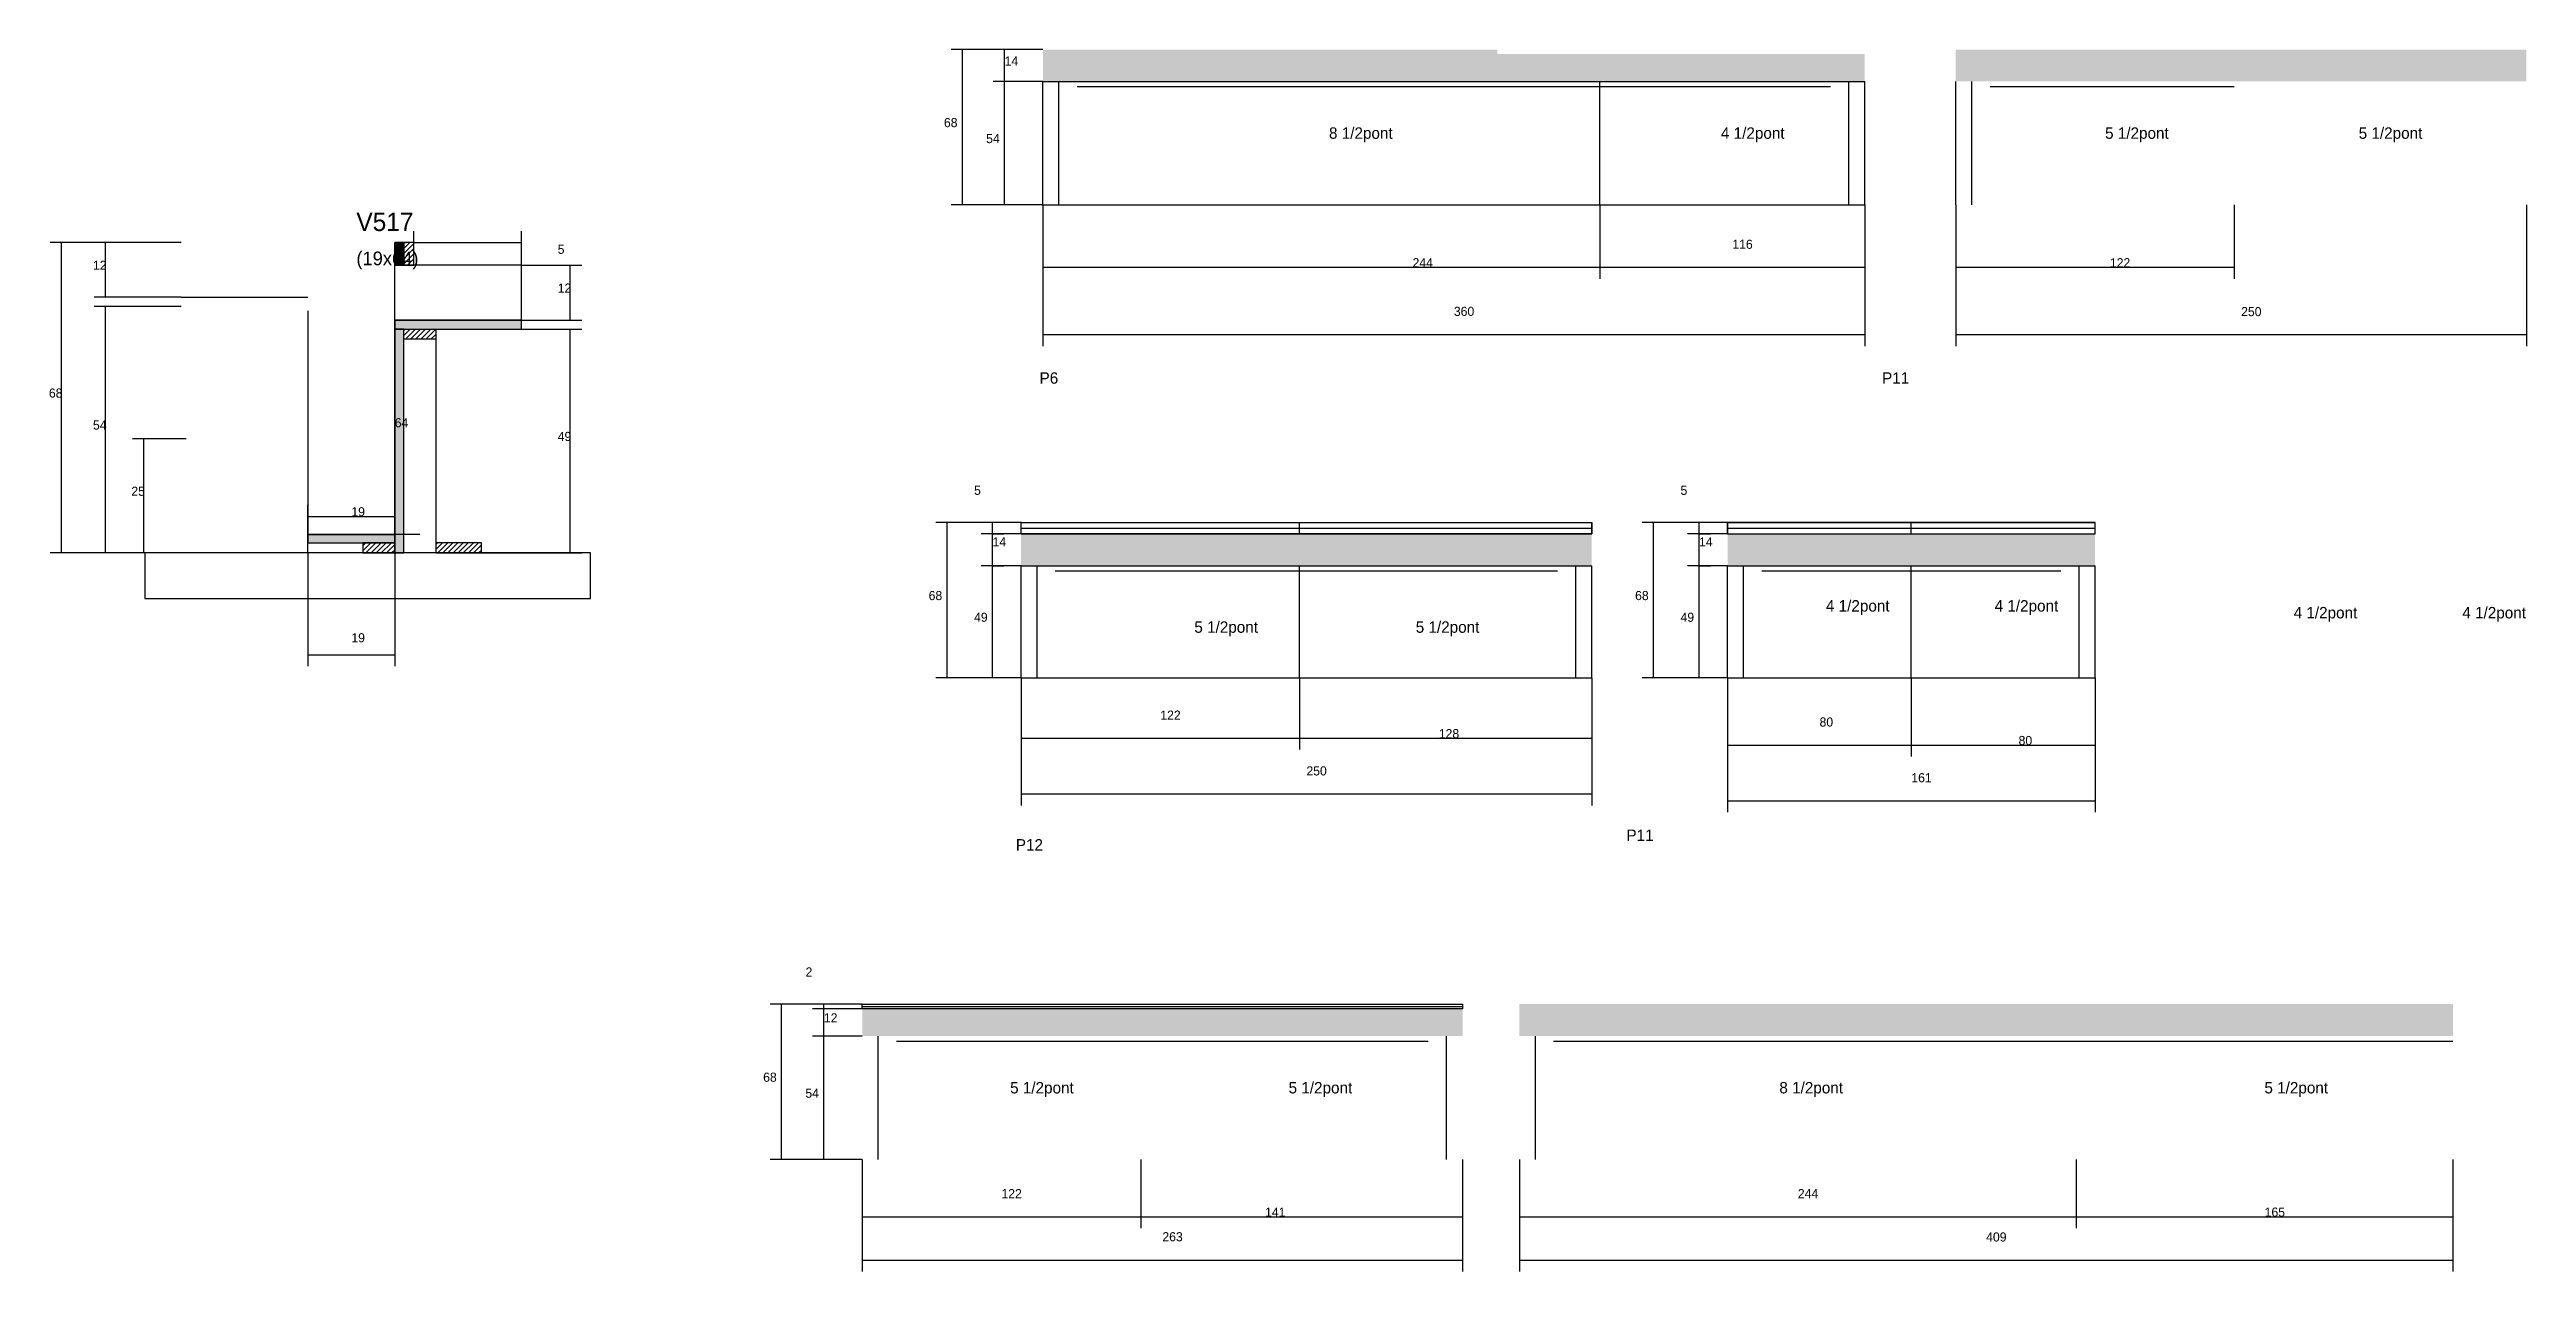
# Model space of a CAD drawing. Header units: metres. Extents: x 1768 to 2853, y -2557 to -2022.
import ezdxf

# ---------------------------------------------------------------- set-up
doc = ezdxf.new("R2010")
doc.units = ezdxf.units.M
for name, color, linetype in [('CONCRETO', 251, 'Continuous'), ('COTA', 4, 'Continuous'), ('Cota Seção (2x)', 4, 'Continuous'), ('Hachura', 253, 'Continuous'), ('Madeira', 126, 'Continuous'), ('NOMENCLATURA', 7, 'Continuous'), ('Painéis', 200, 'Continuous'), ('SARR_2.2x7', 40, 'Continuous'), ('SARR_EDITAR', 141, 'Continuous'), ('Texto Seção', 7, 'Continuous')]:
    doc.layers.add(name, color=color, linetype=linetype)

msp = doc.modelspace()

# ---------------------------------------------------------------- hatches: boundary and pattern name
at = {"layer": 'COTA'}
h = msp.add_hatch(dxfattribs=at)
h.set_pattern_fill('AR-CONC', scale=0.03)
h.paths.add_polyline_path([(2402, -2024), (2563, -2024), (2563, -2024), (2563, -2036), (2563, -2036), (2203, -2036), (2203, -2036), (2203, -2022), (2203, -2022), (2402, -2022), (2402, -2022), (2402, -2024)])
h = msp.add_hatch(dxfattribs=at)
h.set_pattern_fill('AR-CONC', scale=0.03)
h.paths.add_polyline_path([(2602.9, -2022), (2602.9, -2036), (2602.9, -2036), (2852.9, -2036), (2852.9, -2036), (2852.9, -2022), (2852.9, -2022), (2602.9, -2022)])
h = msp.add_hatch(dxfattribs=at)
h.set_pattern_fill('AR-CONC', scale=0.03)
h.paths.add_polyline_path([(2193.4, -2234.2), (2193.4, -2248.2), (2193.4, -2248.2), (2443.4, -2248.2), (2443.4, -2248.2), (2443.4, -2234.2), (2443.4, -2234.2), (2193.4, -2234.2)])
h = msp.add_hatch(dxfattribs=at)
h.set_pattern_fill('AR-CONC', scale=0.03)
h.paths.add_polyline_path([(2663.9, -2234.2), (2663.9, -2248.2), (2663.9, -2248.2), (2502.9, -2248.2), (2502.9, -2248.2), (2502.9, -2234.2), (2502.9, -2234.2), (2663.9, -2234.2)])
h = msp.add_hatch(dxfattribs=at)
h.set_pattern_fill('AR-CONC', scale=0.03)
h.paths.add_polyline_path([(2820.7, -2440.2), (2820.7, -2454.2), (2820.7, -2454.2), (2411.7, -2454.2), (2411.7, -2454.2), (2411.7, -2440.2), (2411.7, -2440.2), (2820.7, -2440.2)])
h = msp.add_hatch(dxfattribs=at)
h.set_pattern_fill('AR-CONC', scale=0.03)
h.paths.add_polyline_path([(2386.8, -2454.2), (2386.8, -2442.2), (2386.8, -2442.2), (2123.8, -2442.2), (2123.8, -2442.2), (2123.8, -2454.2), (2123.8, -2454.2), (2386.8, -2454.2)])
at = {"layer": 'Hachura'}
h = msp.add_hatch(color=8, dxfattribs=at)
h.dxf.hatch_style = 1
h.paths.add_polyline_path([(1919, -2116.5), (1923, -2116.5), (1923, -2116.5), (1923, -2106.5), (1923, -2106.5), (1919, -2106.5), (1919, -2106.5), (1919, -2116.5)])
h = msp.add_hatch(dxfattribs=at)
h.set_pattern_fill('ANSI31', scale=0.5)
h.paths.add_polyline_path([(1927.4, -2106.5), (1923, -2106.5), (1923, -2106.5), (1923, -2116.5), (1923, -2116.5), (1927.4, -2116.5), (1927.4, -2116.5), (1927.4, -2106.5)])
h = msp.add_hatch(color=8, dxfattribs=at)
h.dxf.hatch_style = 1
h.paths.add_polyline_path([(1974.6, -2144.5), (1974.6, -2140.5), (1974.6, -2140.5), (1919, -2140.5), (1919, -2140.5), (1919, -2144.5), (1919, -2144.5), (1974.6, -2144.5)])
h = msp.add_hatch(color=8, dxfattribs=at)
h.dxf.hatch_style = 1
h.paths.add_polyline_path([(1923, -2144.5), (1919, -2144.5), (1919, -2144.5), (1919, -2242.5), (1919, -2242.5), (1923, -2242.5), (1923, -2242.5), (1923, -2144.5)])
h = msp.add_hatch(dxfattribs=at)
h.set_pattern_fill('ANSI31', scale=0.5)
h.paths.add_polyline_path([(1923, -2148.9), (1923, -2144.5), (1923, -2144.5), (1937, -2144.5), (1937, -2144.5), (1937, -2148.9), (1937, -2148.9), (1923, -2148.9)])
h = msp.add_hatch(color=8, dxfattribs=at)
h.dxf.hatch_style = 1
h.paths.add_polyline_path([(1919, -2238.1), (1919, -2234.5), (1919, -2234.5), (1881, -2234.5), (1881, -2234.5), (1881, -2238.1), (1881, -2238.1), (1919, -2238.1)])
h = msp.add_hatch(dxfattribs=at)
h.set_pattern_fill('ANSI31', scale=0.5)
h.paths.add_polyline_path([(1919, -2242.5), (1919, -2238.1), (1919, -2238.1), (1905, -2238.1), (1905, -2238.1), (1905, -2242.5), (1905, -2242.5), (1919, -2242.5)])
h = msp.add_hatch(dxfattribs=at)
h.set_pattern_fill('ANSI31', scale=0.5)
h.paths.add_polyline_path([(1957, -2242.5), (1957, -2238.1), (1957, -2238.1), (1937, -2238.1), (1937, -2238.1), (1937, -2242.5), (1937, -2242.5), (1957, -2242.5)])

# ---------------------------------------------------------------- linework, layer by layer
at = {"layer": 'CONCRETO'}
msp.add_lwpolyline([(1881, -2136.5), (1881, -2136.5), (1881, -2162.5), (1881, -2162.5), (1881, -2234.5), (1919, -2234.5), (1919, -2140.5), (1974.6, -2140.5), (1974.6, -2116.5), (1919, -2116.5)], dxfattribs=at)
at = {"layer": 'COTA'}
for p, q in [((2203, -2022), (2162.7, -2022)), ((2167.7, -2090), (2167.7, -2022)), ((2203, -2022), (2181.2, -2022)), ((2186.2, -2036), (2186.2, -2022)), ((2203, -2036), (2181.2, -2036)), ((2203, -2036), (2181.2, -2036)), ((2186.2, -2090), (2186.2, -2036)), ((2203, -2090), (2162.7, -2090)), ((2203, -2090), (2181.2, -2090)), ((2203, -2090), (2203, -2122.4)), ((2203, -2090), (2203, -2151.9)), ((2447, -2090), (2447, -2122.4)), ((2447, -2090), (2447, -2122.4)), ((2563, -2090), (2563, -2122.4)), ((2563, -2090), (2563, -2151.9)), ((2602.9, -2090), (2602.9, -2122.4)), ((2602.9, -2090), (2602.9, -2151.9)), ((2724.9, -2090), (2724.9, -2122.4)), ((2852.9, -2090), (2852.9, -2151.9)), ((1927.4, -2106.5), (1927.4, -2101.5)), ((1974.6, -2116.5), (1974.6, -2101.5)), ((1825.4, -2106.5), (1768, -2106.5)), ((1773, -2242.5), (1773, -2106.5)), ((1825.4, -2106.5), (1787.3, -2106.5)), ((1792.3, -2130.5), (1792.3, -2106.5)), ((1927.4, -2106.5), (1974.6, -2106.5)), ((1974.6, -2116.5), (2000.9, -2116.5)), ((1995.9, -2140.5), (1995.9, -2116.5)), ((2203, -2117.4), (2447, -2117.4)), ((2447, -2117.4), (2563, -2117.4)), ((2602.9, -2117.4), (2724.9, -2117.4)), ((1825.4, -2130.5), (1787.3, -2130.5)), ((1825.4, -2134.5), (1787.3, -2134.5)), ((1792.3, -2242.5), (1792.3, -2134.5)), ((1937, -2144.5), (2000.9, -2144.5)), ((1974.6, -2140.5), (2000.9, -2140.5)), ((1995.9, -2242.5), (1995.9, -2144.5)), ((2203, -2146.9), (2563, -2146.9)), ((2602.9, -2146.9), (2852.9, -2146.9)), ((1827.7, -2192.5), (1804.1, -2192.5)), ((1809.1, -2242.5), (1809.1, -2192.5)), ((2193.4, -2229.2), (2156, -2229.2)), ((2161, -2297.2), (2161, -2229.2)), ((2193.4, -2229.2), (2175.9, -2229.2)), ((2193.4, -2234.2), (2175.9, -2234.2)), ((2180.9, -2234.2), (2180.9, -2229.2)), ((2180.9, -2248.2), (2180.9, -2234.2)), ((2180.9, -2234.2), (2185.9, -2234.2)), ((2502.9, -2229.2), (2465.5, -2229.2)), ((2470.5, -2297.2), (2470.5, -2229.2)), ((2502.9, -2229.2), (2485.4, -2229.2)), ((2502.9, -2234.2), (2485.4, -2234.2)), ((2490.4, -2234.2), (2490.4, -2229.2)), ((2490.4, -2248.2), (2490.4, -2234.2)), ((2490.4, -2234.2), (2495.4, -2234.2)), ((1847.4, -2242.5), (1768, -2242.5)), ((1847.4, -2242.5), (1787.3, -2242.5)), ((1827.7, -2242.5), (1804.1, -2242.5)), ((1881, -2242.5), (1881, -2292.2)), ((1919, -2242.5), (1919, -2292.2)), ((1952.6, -2242.5), (2000.9, -2242.5)), ((2193.4, -2248.2), (2175.9, -2248.2)), ((2180.9, -2297.2), (2180.9, -2248.2)), ((2180.9, -2248.2), (2185.9, -2248.2)), ((2502.9, -2248.2), (2485.4, -2248.2)), ((2490.4, -2297.2), (2490.4, -2248.2)), ((2490.4, -2248.2), (2495.4, -2248.2)), ((1881, -2287.2), (1919, -2287.2)), ((2193.4, -2297.2), (2156, -2297.2)), ((2193.4, -2297.2), (2175.9, -2297.2)), ((2193.4, -2297.2), (2193.4, -2328.7)), ((2193.4, -2297.2), (2193.4, -2353.1)), ((2315.4, -2297.2), (2315.4, -2328.7)), ((2315.4, -2297.2), (2315.4, -2328.7)), ((2443.4, -2297.2), (2443.4, -2328.7)), ((2443.4, -2297.2), (2443.4, -2353.1)), ((2502.9, -2297.2), (2465.5, -2297.2)), ((2502.9, -2297.2), (2485.4, -2297.2)), ((2502.9, -2297.2), (2502.9, -2331.7)), ((2502.9, -2297.2), (2502.9, -2356.1)), ((2583.4, -2297.2), (2583.4, -2331.7)), ((2583.4, -2297.2), (2583.4, -2331.7)), ((2663.9, -2297.2), (2663.9, -2331.7)), ((2663.9, -2297.2), (2663.9, -2356.1)), ((2193.4, -2323.7), (2315.4, -2323.7)), ((2315.4, -2323.7), (2443.4, -2323.7)), ((2502.9, -2326.7), (2583.4, -2326.7)), ((2583.4, -2326.7), (2663.9, -2326.7)), ((2193.4, -2348.1), (2443.4, -2348.1)), ((2502.9, -2351.1), (2663.9, -2351.1)), ((2123.8, -2440.2), (2083.5, -2440.2)), ((2088.5, -2508.2), (2088.5, -2440.2)), ((2123.8, -2440.2), (2102, -2440.2)), ((2107, -2442.2), (2107, -2440.2)), ((2123.8, -2442.2), (2102, -2442.2)), ((2123.8, -2442.2), (2102, -2442.2)), ((2107, -2454.2), (2107, -2442.2)), ((2123.8, -2454.2), (2102, -2454.2)), ((2123.8, -2454.2), (2102, -2454.2)), ((2107, -2508.2), (2107, -2454.2)), ((2123.8, -2508.2), (2083.5, -2508.2)), ((2123.8, -2508.2), (2102, -2508.2)), ((2123.8, -2508.2), (2123.8, -2538.3)), ((2123.8, -2508.2), (2123.8, -2557.3)), ((2245.8, -2508.2), (2245.8, -2538.3)), ((2245.8, -2508.2), (2245.8, -2538.3)), ((2386.8, -2508.2), (2386.8, -2538.3)), ((2386.8, -2508.2), (2386.8, -2557.3)), ((2411.7, -2508.2), (2411.7, -2538.3)), ((2411.7, -2508.2), (2411.7, -2557.3)), ((2655.7, -2508.2), (2655.7, -2538.3)), ((2655.7, -2508.2), (2655.7, -2538.3)), ((2820.7, -2508.2), (2820.7, -2538.3)), ((2820.7, -2508.2), (2820.7, -2557.3)), ((2123.8, -2533.3), (2245.8, -2533.3)), ((2245.8, -2533.3), (2386.8, -2533.3)), ((2411.7, -2533.3), (2655.7, -2533.3)), ((2655.7, -2533.3), (2820.7, -2533.3)), ((2123.8, -2552.3), (2386.8, -2552.3)), ((2411.7, -2552.3), (2820.7, -2552.3))]:
    msp.add_line(p, q, dxfattribs=at)
at = {"layer": 'Cota Seção (2x)'}
for p, q in [((1919, -2234.5), (1919, -2106.5)), ((1919, -2106.5), (1924, -2106.5)), ((1881, -2242.5), (1881, -2221.5)), ((1919, -2242.5), (1919, -2221.5)), ((1881, -2226.5), (1919, -2226.5)), ((1930, -2234.5), (1914, -2234.5))]:
    msp.add_line(p, q, dxfattribs=at)
at = {"layer": 'Madeira'}
for points in [[(1927.4, -2106.5), (1923, -2106.5), (1923, -2116.5), (1927.4, -2116.5)], [(1923, -2148.9), (1923, -2144.5), (1937, -2144.5), (1937, -2148.9)], [(1923, -2144.5), (1937, -2144.5), (1937, -2242.5), (1923, -2242.5)], [(1809.5, -2262.5), (2004.7, -2262.5), (2004.7, -2242.5), (1809.5, -2242.5)], [(1919, -2242.5), (1919, -2238.1), (1905, -2238.1), (1905, -2242.5)], [(1957, -2242.5), (1957, -2238.1), (1937, -2238.1), (1937, -2242.5)]]:
    msp.add_lwpolyline(points, close=True, dxfattribs=at)
at = {"layer": 'Painéis'}
for p, q in [((2203, -2036), (2563, -2036)), ((2203, -2090), (2203, -2036)), ((2447, -2090), (2447, -2036)), ((2563, -2090), (2563, -2036)), ((2602.9, -2090), (2602.9, -2036)), ((2203, -2090), (2563, -2090)), ((1825.4, -2130.5), (1881, -2130.5)), ((1919, -2140.5), (1974.6, -2140.5)), ((1881, -2234.5), (1919, -2234.5)), ((2193.4, -2229.2), (2443.4, -2229.2)), ((2193.4, -2234.2), (2443.4, -2234.2)), ((2315.4, -2234.2), (2315.4, -2229.2)), ((2443.4, -2234.2), (2443.4, -2229.2)), ((2502.9, -2229.2), (2663.9, -2229.2)), ((2502.9, -2234.2), (2502.9, -2229.2)), ((2502.9, -2234.2), (2663.9, -2234.2)), ((2583.3, -2234.2), (2583.3, -2229.2)), ((2193.4, -2248.2), (2443.4, -2248.2)), ((2193.4, -2297.2), (2193.4, -2248.2)), ((2315.4, -2297.2), (2315.4, -2248.2)), ((2443.4, -2297.2), (2443.4, -2248.2)), ((2502.9, -2248.2), (2583.4, -2248.2)), ((2502.9, -2297.2), (2502.9, -2248.2)), ((2583.4, -2248.2), (2663.9, -2248.2)), ((2583.4, -2297.2), (2583.4, -2248.2)), ((2663.9, -2297.2), (2663.9, -2248.2)), ((2193.4, -2297.2), (2443.4, -2297.2)), ((2502.9, -2297.2), (2663.9, -2297.2))]:
    msp.add_line(p, q, dxfattribs=at)
for points in [[(1923, -2106.5), (1919, -2106.5), (1919, -2116.5), (1923, -2116.5)], [(1974.6, -2144.5), (1974.6, -2140.5), (1919, -2140.5), (1919, -2144.5)], [(1923, -2144.5), (1919, -2144.5), (1919, -2242.5), (1923, -2242.5)], [(1919, -2238.1), (1919, -2234.5), (1881, -2234.5), (1881, -2238.1)], [(2193.4, -2229.2), (2443.4, -2229.2), (2443.4, -2234.2), (2193.4, -2234.2)], [(2663.9, -2229.2), (2502.9, -2229.2), (2502.9, -2234.2), (2663.9, -2234.2)], [(2123.8, -2440.2), (2386.8, -2440.2), (2386.8, -2442.2), (2123.8, -2442.2)]]:
    msp.add_lwpolyline(points, close=True, dxfattribs=at)
at = {"layer": 'SARR_2.2x7'}
for p, q in [((2210, -2090), (2210, -2036)), ((2218, -2038.2), (2447, -2038.2)), ((2447, -2038.2), (2548, -2038.2)), ((2556, -2090), (2556, -2036)), ((2609.9, -2090), (2609.9, -2036)), ((2617.9, -2038.2), (2724.9, -2038.2)), ((2200.4, -2297.2), (2200.4, -2248.2)), ((2208.4, -2250.4), (2315.4, -2250.4)), ((2315.4, -2250.4), (2428.4, -2250.4)), ((2436.4, -2297.2), (2436.4, -2248.2)), ((2509.9, -2297.2), (2509.9, -2248.2)), ((2517.9, -2250.4), (2583.4, -2250.4)), ((2583.4, -2250.4), (2648.9, -2250.4)), ((2656.9, -2297.2), (2656.9, -2248.2)), ((2130.8, -2508.2), (2130.8, -2454.2)), ((2138.8, -2456.4), (2245.8, -2456.4)), ((2245.8, -2456.4), (2371.8, -2456.4)), ((2379.8, -2508.2), (2379.8, -2454.2)), ((2418.7, -2508.2), (2418.7, -2454.2)), ((2426.7, -2456.4), (2655.7, -2456.4)), ((2655.7, -2456.4), (2820.7, -2456.4))]:
    msp.add_line(p, q, dxfattribs=at)
at = {"layer": 'SARR_EDITAR'}
for p, q in [((2193.4, -2231.7), (2315.4, -2231.7)), ((2315.4, -2231.7), (2443.4, -2231.7)), ((2502.9, -2231.7), (2583.3, -2231.7)), ((2583.3, -2231.7), (2663.9, -2231.7)), ((2123.8, -2441.2), (2386.8, -2441.2))]:
    msp.add_line(p, q, dxfattribs=at)

# ---------------------------------------------------------------- texts
at = {"layer": 'COTA'}
for s, p in [('14', (2186.2, -2029)), ('68', (2159.6, -2056)), ('54', (2178.1, -2063)), ('12', (1786.8, -2118.5)), ('5', (1990.4, -2111.5)), ('244', (2364.9, -2117.4)), ('116', (2505, -2109.3)), ('122', (2670.4, -2117.4)), ('12', (1990.4, -2128.5)), ('360', (2383, -2138.7)), ('250', (2727.9, -2138.8)), ('68', (1767.5, -2174.5)), ('54', (1786.8, -2188.5)), ('49', (1990.4, -2193.5)), ('25', (1803.6, -2217.5)), ('5', (2172.8, -2217.1)), ('5', (2482.3, -2217.1)), ('14', (2180.9, -2239.7)), ('14', (2490.4, -2239.7)), ('68', (2152.9, -2263.2)), ('68', (2462.4, -2263.2)), ('19', (1900, -2281.7)), ('49', (2172.8, -2272.7)), ('49', (2482.3, -2272.7)), ('122', (2254.4, -2315.6)), ('128', (2376.4, -2323.7)), ('80', (2543.2, -2318.6)), ('80', (2630.4, -2326.7)), ('250', (2318.4, -2340)), ('161', (2583.4, -2343)), ('2', (2099, -2428.1)), ('12', (2107, -2448.2)), ('68', (2080.4, -2474.2)), ('54', (2098.9, -2481.2)), ('122', (2184.8, -2525.2)), ('244', (2533.7, -2525.2)), ('141', (2300.3, -2533.3)), ('165', (2738.2, -2533.3)), ('263', (2255.3, -2544.1)), ('409', (2616.2, -2544.2))]:
    msp.add_text(s, height=4, dxfattribs=at).set_placement(p)
at = {"layer": 'Cota Seção (2x)'}
for s, p in [('64', (1919, -2187.5)), ('19', (1900, -2226.5))]:
    msp.add_text(s, height=4, dxfattribs=at).set_placement(p)
at = {"layer": 'NOMENCLATURA'}
for s, p in [('8 1/2pont', (2328.3, -2061.1)), ('4 1/2pont', (2500, -2061.1)), ('5 1/2pont', (2668.3, -2061.1)), ('5 1/2pont', (2779.4, -2061.1)), ('P6', (2201.5, -2168.4)), ('P11', (2570.6, -2168.4)), ('4 1/2pont', (2546, -2268.2)), ('4 1/2pont', (2619.9, -2268.2)), ('4 1/2pont', (2750.9, -2271.2)), ('4 1/2pont', (2824.8, -2271.2)), ('5 1/2pont', (2269.3, -2277.5)), ('5 1/2pont', (2366.3, -2277.5)), ('P11', (2458.6, -2368.7)), ('P12', (2191.1, -2372.9)), ('5 1/2pont', (2188.6, -2479.3)), ('5 1/2pont', (2310.6, -2479.3)), ('8 1/2pont', (2525.6, -2479.3)), ('5 1/2pont', (2738.1, -2479.3))]:
    msp.add_text(s, height=5, dxfattribs=at).set_placement(p)
at = {"layer": 'Texto Seção'}
for s, height, p in [('V517', 8, (1902.2, -2101.5)), ('(19x64)', 6, (1902.2, -2116.5))]:
    msp.add_text(s, height=height, dxfattribs=at).set_placement(p)

doc.saveas('drawing.dxf')
